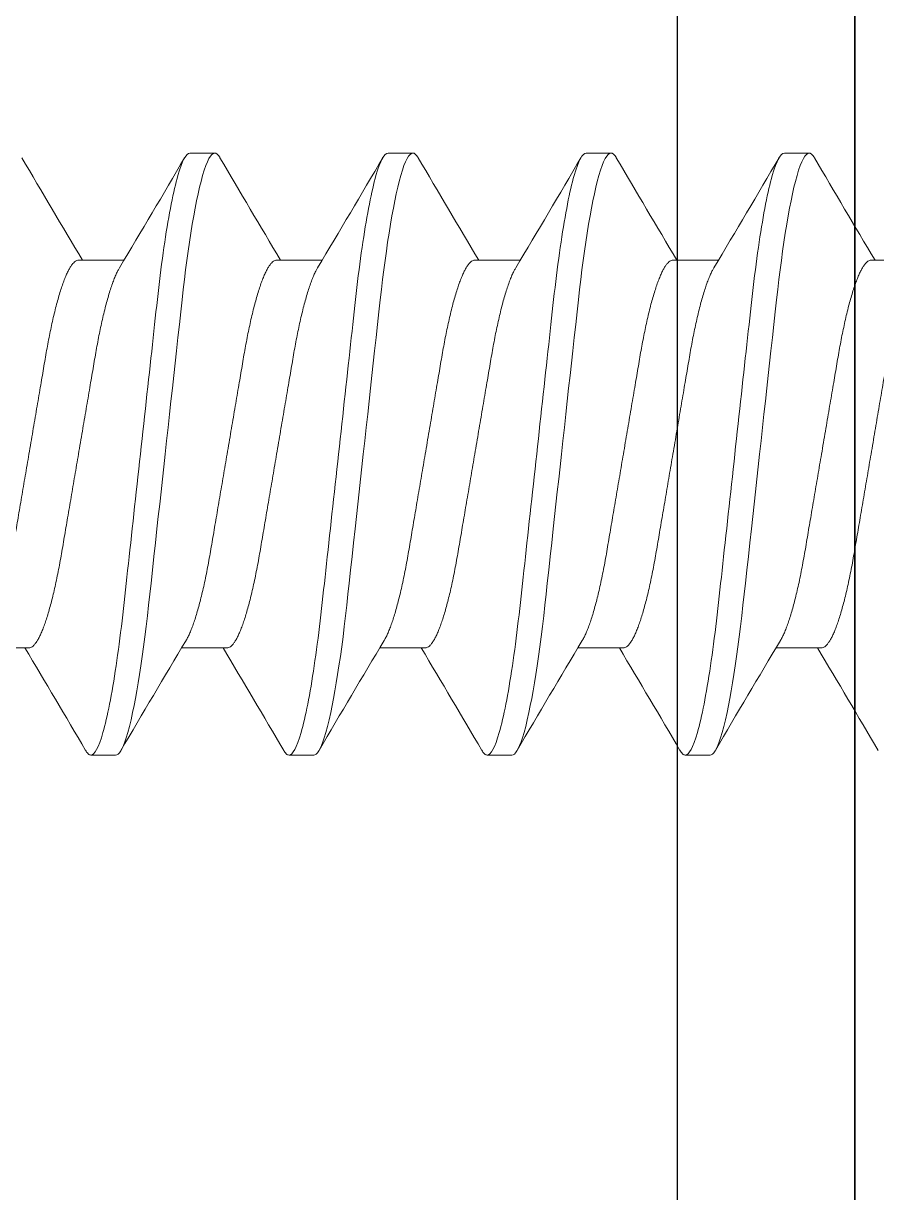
# Model space of a CAD drawing. Extents: x -26 to 91, y -47 to 75.
# Drawn here: x 14.8069 to 15.076, y 53.6784 to 54.0474 of the extents above; entities that cross this region are included whole.
import ezdxf

# ---------------------------------------------------------------- set-up
doc = ezdxf.new("R2010")
doc.units = 0
doc.header["$MEASUREMENT"] = 0
doc.layers.get('0').update_dxf_attribs({"linetype": 'CONTINUOUS'})
doc.layers.add('Ballons', color=7, linetype='CONTINUOUS')
doc.layers.add('FRAME', color=1, linetype='CONTINUOUS')

# ---------------------------------------------------------------- blocks, each defined once
blk = doc.blocks.new('3811 114 GLASS STOP')
for points in [[(2.82913, 0.73496), (-0.00087, 0.73496, 0.414214), (-0.01087, 0.72496), (-0.01087, 0.00996, 0.440011), (0, 0), (0.13826, 0.0121, -0.440011), (0.14913, 0.00213), (0.14913, -0.04004), (0.11499, -0.07418, 0.395486), (0.11411, -0.10153), (0.17011, -0.16524, 0.691708), (0.20513, -0.15204), (0.20513, 0.04033, 0.440011), (0.17143, 0.07121), (0.05, 0.06059, -0.440011), (0.03913, 0.07055), (0.03913, 0.65996, -0.414214), (0.04913, 0.66996), (1.77713, 0.66996, -0.414214), (1.80813, 0.63896), (1.80813, -0.31704, 0.414214), (1.81813, -0.32704), (2.78059, -0.32704, 0.414214)], [(2.78059, -0.27104), (1.89538, -0.27104, -0.414214), (1.86413, -0.23979), (1.86413, -0.20604, -0.414214), (1.89513, -0.17504), (1.95413, -0.17504, 0.414214), (1.96413, -0.16504), (1.96413, -0.09054, 0.414214), (1.93913, -0.06554, 0.399638), (1.91416, -0.08929, -0.400364), (1.88913, -0.11304, -0.414214), (1.86413, -0.08804), (1.86413, 0.08196, -0.414214), (1.88913, 0.10696, -0.400364), (1.91416, 0.08321, 0.399638), (1.93913, 0.05946, 0.414214), (1.96413, 0.08446), (1.96413, 0.15896, 0.414214), (1.95413, 0.16896), (1.89513, 0.16896, -0.414214), (1.86413, 0.19996)]]:
    blk.add_lwpolyline(points, format="xyb")
blk = doc.blocks.new('no 10 1 in')
at = {"color": 7, "linetype": 'Continuous', "lineweight": 15}
for p, q in [((55.49545, 25.67204), (55.48764, 25.67204)), ((55.55795, 25.67204), (55.55014, 25.67204)), ((55.62045, 25.67204), (55.61264, 25.67204)), ((55.68295, 25.67204), (55.67514, 25.67204)), ((55.46811, 25.63821), (55.45375, 25.63821)), ((55.53061, 25.63821), (55.51625, 25.63821)), ((55.59311, 25.63821), (55.57875, 25.63821)), ((55.65561, 25.63821), (55.64125, 25.63821)), ((55.71811, 25.63821), (55.70375, 25.63821)), ((55.48373, 25.51587), (55.49809, 25.51587)), ((55.54623, 25.51587), (55.56059, 25.51587)), ((55.60873, 25.51587), (55.62309, 25.51587)), ((55.67123, 25.51587), (55.68559, 25.51587)), ((55.73373, 25.51587), (55.74809, 25.51587)), ((55.51889, 25.48204), (55.5267, 25.48204)), ((55.58139, 25.48204), (55.5892, 25.48204)), ((55.64389, 25.48204), (55.6517, 25.48204)), ((55.70639, 25.48204), (55.7142, 25.48204))]:
    blk.add_line(p, q, dxfattribs=at)
at = {"color": 7, "linetype": 'Continuous', "lineweight": 15, "flags": 128}
for points in [[(55.48597, 25.67055), (55.48605, 25.6707), (55.48647, 25.67129), (55.48687, 25.67171), (55.48726, 25.67196), (55.48764, 25.67204), (55.48807, 25.67194), (55.48852, 25.67161), (55.48898, 25.67107), (55.48946, 25.67029), (55.48995, 25.66928), (55.49044, 25.66807), (55.49094, 25.66663), (55.49145, 25.66496), (55.49196, 25.66308), (55.49242, 25.66122), (55.49288, 25.65919), (55.49334, 25.657), (55.49379, 25.65466), (55.49425, 25.65217), (55.4947, 25.64954), (55.49515, 25.64679), (55.49559, 25.64391), (55.496, 25.64108), (55.4964, 25.63816), (55.4968, 25.63515), (55.49718, 25.63208), (55.49756, 25.62895), (55.49792, 25.62576), (55.49834, 25.62193), (55.49878, 25.61796), (55.49923, 25.61385), (55.49969, 25.60963), (55.50012, 25.60576), (55.50055, 25.60181), (55.50099, 25.59779), (55.50144, 25.59371), (55.50189, 25.58959), (55.50234, 25.58543), (55.5028, 25.58124), (55.50326, 25.57704), (55.5037, 25.57305), (55.50414, 25.56907), (55.50457, 25.56512), (55.505, 25.56119), (55.50543, 25.5573), (55.50585, 25.55347), (55.50634, 25.54903), (55.50681, 25.54468), (55.50728, 25.54045), (55.50773, 25.53634), (55.50812, 25.53278), (55.5085, 25.52934), (55.50887, 25.52597), (55.50927, 25.52266), (55.50967, 25.51941), (55.51008, 25.51624), (55.51051, 25.51316), (55.51094, 25.51018), (55.51136, 25.50744), (55.51178, 25.50481), (55.51221, 25.5023), (55.51264, 25.49991), (55.51308, 25.49766), (55.51352, 25.49553), (55.51403, 25.49322), (55.51455, 25.49111), (55.51506, 25.48922), (55.51556, 25.48754), (55.51601, 25.48623), (55.51645, 25.48511), (55.51688, 25.48416), (55.5173, 25.48339), (55.51772, 25.48279), (55.51812, 25.48237), (55.51851, 25.48213), (55.51889, 25.48204), (55.51889, 25.48204)], [(55.54847, 25.67055), (55.54855, 25.6707), (55.54897, 25.67129), (55.54937, 25.67171), (55.54976, 25.67196), (55.55014, 25.67204), (55.55057, 25.67194), (55.55102, 25.67161), (55.55148, 25.67107), (55.55196, 25.67029), (55.55245, 25.66928), (55.55294, 25.66807), (55.55344, 25.66663), (55.55395, 25.66496), (55.55446, 25.66308), (55.55492, 25.66122), (55.55538, 25.65919), (55.55584, 25.657), (55.55629, 25.65466), (55.55675, 25.65217), (55.5572, 25.64954), (55.55765, 25.64679), (55.55809, 25.64391), (55.5585, 25.64108), (55.5589, 25.63816), (55.5593, 25.63515), (55.55968, 25.63208), (55.56006, 25.62895), (55.56042, 25.62576), (55.56084, 25.62193), (55.56128, 25.61796), (55.56173, 25.61385), (55.56219, 25.60963), (55.56262, 25.60576), (55.56305, 25.60181), (55.56349, 25.59779), (55.56394, 25.59371), (55.56439, 25.58959), (55.56484, 25.58543), (55.5653, 25.58124), (55.56576, 25.57704), (55.5662, 25.57305), (55.56664, 25.56907), (55.56707, 25.56512), (55.5675, 25.56119), (55.56793, 25.5573), (55.56835, 25.55347), (55.56884, 25.54903), (55.56931, 25.54468), (55.56978, 25.54045), (55.57023, 25.53634), (55.57062, 25.53278), (55.571, 25.52934), (55.57137, 25.52597), (55.57177, 25.52266), (55.57217, 25.51941), (55.57258, 25.51624), (55.57301, 25.51316), (55.57344, 25.51018), (55.57386, 25.50744), (55.57428, 25.50481), (55.57471, 25.5023), (55.57514, 25.49991), (55.57558, 25.49766), (55.57602, 25.49553), (55.57653, 25.49322), (55.57705, 25.49111), (55.57756, 25.48922), (55.57806, 25.48754), (55.57851, 25.48623), (55.57895, 25.48511), (55.57938, 25.48416), (55.5798, 25.48339), (55.58022, 25.48279), (55.58062, 25.48237), (55.58101, 25.48213), (55.58139, 25.48204), (55.58139, 25.48204)], [(55.61097, 25.67055), (55.61105, 25.6707), (55.61147, 25.67129), (55.61187, 25.67171), (55.61226, 25.67196), (55.61264, 25.67204), (55.61307, 25.67194), (55.61352, 25.67161), (55.61398, 25.67107), (55.61446, 25.67029), (55.61495, 25.66928), (55.61544, 25.66807), (55.61594, 25.66663), (55.61645, 25.66496), (55.61696, 25.66308), (55.61742, 25.66122), (55.61788, 25.65919), (55.61834, 25.657), (55.61879, 25.65466), (55.61925, 25.65217), (55.6197, 25.64954), (55.62015, 25.64679), (55.62059, 25.64391), (55.621, 25.64108), (55.6214, 25.63816), (55.6218, 25.63515), (55.62218, 25.63208), (55.62256, 25.62895), (55.62292, 25.62576), (55.62334, 25.62193), (55.62378, 25.61796), (55.62423, 25.61385), (55.62469, 25.60963), (55.62512, 25.60576), (55.62555, 25.60181), (55.62599, 25.59779), (55.62644, 25.59371), (55.62689, 25.58959), (55.62734, 25.58543), (55.6278, 25.58124), (55.62826, 25.57704), (55.6287, 25.57305), (55.62914, 25.56907), (55.62957, 25.56512), (55.63, 25.56119), (55.63043, 25.5573), (55.63085, 25.55347), (55.63134, 25.54903), (55.63181, 25.54468), (55.63228, 25.54045), (55.63273, 25.53634), (55.63312, 25.53278), (55.6335, 25.52934), (55.63387, 25.52597), (55.63427, 25.52266), (55.63467, 25.51941), (55.63508, 25.51624), (55.63551, 25.51316), (55.63594, 25.51018), (55.63636, 25.50744), (55.63678, 25.50481), (55.63721, 25.5023), (55.63764, 25.49991), (55.63808, 25.49766), (55.63852, 25.49553), (55.63903, 25.49322), (55.63955, 25.49111), (55.64006, 25.48922), (55.64056, 25.48754), (55.64101, 25.48623), (55.64145, 25.48511), (55.64188, 25.48416), (55.6423, 25.48339), (55.64272, 25.48279), (55.64312, 25.48237), (55.64351, 25.48213), (55.64389, 25.48204), (55.64389, 25.48204)], [(55.67347, 25.67055), (55.67355, 25.6707), (55.67397, 25.67129), (55.67437, 25.67171), (55.67476, 25.67196), (55.67514, 25.67204), (55.67557, 25.67194), (55.67602, 25.67161), (55.67648, 25.67107), (55.67696, 25.67029), (55.67745, 25.66928), (55.67794, 25.66807), (55.67844, 25.66663), (55.67895, 25.66496), (55.67946, 25.66308), (55.67992, 25.66122), (55.68038, 25.65919), (55.68084, 25.657), (55.68129, 25.65466), (55.68175, 25.65217), (55.6822, 25.64954), (55.68265, 25.64679), (55.68309, 25.64391), (55.6835, 25.64108), (55.6839, 25.63816), (55.6843, 25.63515), (55.68468, 25.63208), (55.68506, 25.62895), (55.68542, 25.62576), (55.68584, 25.62193), (55.68628, 25.61796), (55.68673, 25.61385), (55.68719, 25.60963), (55.68762, 25.60576), (55.68805, 25.60181), (55.68849, 25.59779), (55.68894, 25.59371), (55.68939, 25.58959), (55.68984, 25.58543), (55.6903, 25.58124), (55.69076, 25.57704), (55.6912, 25.57305), (55.69164, 25.56907), (55.69207, 25.56512), (55.6925, 25.56119), (55.69293, 25.5573), (55.69335, 25.55347), (55.69384, 25.54903), (55.69431, 25.54468), (55.69478, 25.54045), (55.69523, 25.53634), (55.69562, 25.53278), (55.696, 25.52934), (55.69637, 25.52597), (55.69677, 25.52266), (55.69717, 25.51941), (55.69758, 25.51624), (55.69801, 25.51316), (55.69844, 25.51018), (55.69886, 25.50744), (55.69928, 25.50481), (55.69971, 25.5023), (55.70014, 25.49991), (55.70058, 25.49766), (55.70102, 25.49553), (55.70153, 25.49322), (55.70205, 25.49111), (55.70256, 25.48922), (55.70306, 25.48754), (55.70351, 25.48623), (55.70395, 25.48511), (55.70438, 25.48416), (55.7048, 25.48339), (55.70522, 25.48279), (55.70562, 25.48237), (55.70601, 25.48213), (55.70639, 25.48204), (55.70639, 25.48204)]]:
    blk.add_lwpolyline(points, dxfattribs=at)
at = {"color": 7, "linetype": 'Continuous', "lineweight": 15}
for centre, radius, start, end in [((51.88177, 27.78026), 4.17626, 329.14206, 329.65768), ((58.98232, 27.71023), 4.03818, 210.33778, 210.91007), ((51.94472, 27.78), 4.17573, 329.14203, 329.65771), ((59.04361, 27.70951), 4.03677, 210.33766, 210.91015), ((52.00878, 27.77907), 4.17391, 329.14192, 329.65783), ((59.10684, 27.70995), 4.03762, 210.33772, 210.91009), ((52.06952, 27.78012), 4.17597, 329.14199, 329.65765), ((59.1708, 27.71082), 4.03932, 210.33784, 210.90997), ((52.12977, 27.78144), 4.17858, 329.1422, 329.65754), ((59.06968, 23.37405), 4.1758, 149.14203, 149.65771), ((52.03059, 23.44301), 4.03984, 30.3379, 30.90996), ((59.13264, 23.37379), 4.17633, 149.14206, 149.65768), ((52.09232, 23.44255), 4.04074, 30.33794, 30.90987), ((59.19514, 23.37379), 4.17633, 149.14206, 149.65768), ((52.15586, 23.44317), 4.03952, 30.33785, 30.90996), ((59.2585, 23.37327), 4.17734, 149.14208, 149.65757), ((52.21836, 23.44317), 4.03952, 30.33785, 30.90996), ((59.321, 23.37327), 4.17734, 149.14208, 149.65757)]:
    blk.add_arc(centre, radius, start, end, dxfattribs=at)
for points, knots in [([(55.49545, 25.67204), (55.49658, 25.67204), (55.49789, 25.66973), (55.50065, 25.6601), (55.50208, 25.65279), (55.50406, 25.63947), (55.5047, 25.63465), (55.50588, 25.62461), (55.50643, 25.61939), (55.50829, 25.60246), (55.50968, 25.58977), (55.51247, 25.56432), (55.51386, 25.55163), (55.51572, 25.5347), (55.51627, 25.52948), (55.51746, 25.51943), (55.51809, 25.51462), (55.52007, 25.50129), (55.52151, 25.49399), (55.52426, 25.48436), (55.52557, 25.48204), (55.5267, 25.48204)], [0, 0, 0, 0, 0.125, 0.125, 0.25, 0.25, 0.3125, 0.3125, 0.375, 0.375, 0.5, 0.5, 0.625, 0.625, 0.6875, 0.6875, 0.75, 0.75, 0.875, 0.875, 1, 1, 1, 1]), ([(55.55795, 25.67204), (55.55908, 25.67204), (55.56039, 25.66973), (55.56315, 25.6601), (55.56458, 25.65279), (55.56656, 25.63947), (55.5672, 25.63465), (55.56838, 25.62461), (55.56893, 25.61939), (55.57079, 25.60246), (55.57218, 25.58977), (55.57497, 25.56432), (55.57636, 25.55163), (55.57822, 25.5347), (55.57877, 25.52948), (55.57996, 25.51943), (55.58059, 25.51462), (55.58257, 25.50129), (55.58401, 25.49399), (55.58676, 25.48436), (55.58807, 25.48204), (55.5892, 25.48204)], [0, 0, 0, 0, 0.125, 0.125, 0.25, 0.25, 0.3125, 0.3125, 0.375, 0.375, 0.5, 0.5, 0.625, 0.625, 0.6875, 0.6875, 0.75, 0.75, 0.875, 0.875, 1, 1, 1, 1]), ([(55.62045, 25.67204), (55.62158, 25.67204), (55.62289, 25.66973), (55.62565, 25.6601), (55.62708, 25.65279), (55.62906, 25.63947), (55.6297, 25.63465), (55.63088, 25.62461), (55.63143, 25.61939), (55.63329, 25.60246), (55.63468, 25.58977), (55.63747, 25.56432), (55.63886, 25.55163), (55.64072, 25.5347), (55.64127, 25.52948), (55.64246, 25.51943), (55.64309, 25.51462), (55.64507, 25.50129), (55.64651, 25.49399), (55.64926, 25.48436), (55.65057, 25.48204), (55.6517, 25.48204)], [0, 0, 0, 0, 0.125, 0.125, 0.25, 0.25, 0.3125, 0.3125, 0.375, 0.375, 0.5, 0.5, 0.625, 0.625, 0.6875, 0.6875, 0.75, 0.75, 0.875, 0.875, 1, 1, 1, 1]), ([(55.68295, 25.67204), (55.68408, 25.67204), (55.68539, 25.66973), (55.68815, 25.6601), (55.68958, 25.65279), (55.69156, 25.63947), (55.6922, 25.63465), (55.69338, 25.62461), (55.69393, 25.61939), (55.69579, 25.60246), (55.69718, 25.58977), (55.69997, 25.56432), (55.70136, 25.55163), (55.70322, 25.5347), (55.70377, 25.52948), (55.70496, 25.51943), (55.70559, 25.51462), (55.70757, 25.50129), (55.70901, 25.49399), (55.71176, 25.48436), (55.71307, 25.48204), (55.7142, 25.48204)], [0, 0, 0, 0, 0.125, 0.125, 0.25, 0.25, 0.3125, 0.3125, 0.375, 0.375, 0.5, 0.5, 0.625, 0.625, 0.6875, 0.6875, 0.75, 0.75, 0.875, 0.875, 1, 1, 1, 1]), ([(55.46811, 25.63821), (55.46827, 25.6382), (55.46859, 25.63816), (55.4691, 25.63789), (55.46962, 25.63746), (55.47016, 25.63683), (55.47071, 25.63602), (55.47127, 25.63502), (55.47184, 25.63384), (55.47243, 25.63245), (55.47304, 25.63085), (55.47365, 25.62904), (55.47426, 25.62705), (55.47487, 25.62489), (55.47547, 25.62258), (55.47605, 25.62017), (55.47661, 25.61767), (55.47714, 25.61512), (55.47766, 25.61247), (55.47816, 25.60976), (55.47864, 25.60697), (55.47913, 25.60409), (55.47963, 25.60111), (55.48017, 25.59797), (55.48073, 25.59469), (55.48131, 25.59127), (55.48191, 25.58778), (55.48251, 25.58423), (55.48312, 25.58065), (55.48372, 25.5771), (55.48432, 25.5736), (55.4849, 25.57018), (55.48548, 25.56679), (55.48605, 25.56345), (55.48661, 25.56017), (55.48715, 25.55696), (55.48768, 25.55385), (55.4882, 25.55079), (55.48871, 25.54779), (55.48921, 25.54485), (55.48973, 25.54199), (55.49027, 25.53922), (55.49083, 25.53653), (55.4914, 25.534), (55.49197, 25.53162), (55.49254, 25.5294), (55.49312, 25.52732), (55.4937, 25.5254), (55.49429, 25.52363), (55.49487, 25.52204), (55.49546, 25.52062), (55.49604, 25.51938), (55.49645, 25.51859), (55.49666, 25.51826), (55.49668, 25.51824)], [0, 0, 0, 0, 0.018425, 0.037098, 0.055995, 0.075092, 0.094361, 0.113774, 0.1333, 0.152908, 0.173502, 0.194114, 0.214705, 0.235238, 0.255675, 0.275982, 0.295213, 0.314265, 0.333111, 0.351727, 0.370105, 0.388591, 0.407319, 0.426267, 0.446322, 0.466559, 0.486941, 0.507436, 0.528005, 0.548612, 0.568283, 0.587921, 0.607494, 0.626969, 0.646317, 0.665508, 0.684513, 0.703307, 0.722741, 0.74198, 0.761439, 0.781155, 0.801099, 0.821241, 0.840622, 0.860124, 0.879715, 0.899364, 0.919038, 0.938704, 0.95833, 0.977882, 0.998253, 1, 1, 1, 1]), ([(55.53061, 25.63821), (55.53077, 25.6382), (55.53109, 25.63816), (55.5316, 25.63789), (55.53212, 25.63746), (55.53266, 25.63683), (55.53321, 25.63602), (55.53377, 25.63502), (55.53434, 25.63384), (55.53493, 25.63245), (55.53554, 25.63085), (55.53615, 25.62904), (55.53676, 25.62705), (55.53737, 25.62489), (55.53797, 25.62258), (55.53855, 25.62017), (55.53911, 25.61767), (55.53964, 25.61512), (55.54016, 25.61247), (55.54066, 25.60976), (55.54114, 25.60697), (55.54163, 25.60409), (55.54213, 25.60111), (55.54267, 25.59797), (55.54323, 25.59469), (55.54381, 25.59127), (55.54441, 25.58778), (55.54501, 25.58423), (55.54562, 25.58065), (55.54622, 25.5771), (55.54682, 25.5736), (55.5474, 25.57018), (55.54798, 25.56679), (55.54855, 25.56345), (55.54911, 25.56017), (55.54965, 25.55696), (55.55018, 25.55385), (55.5507, 25.55079), (55.55121, 25.54779), (55.55171, 25.54485), (55.55223, 25.54199), (55.55277, 25.53922), (55.55333, 25.53653), (55.5539, 25.534), (55.55447, 25.53162), (55.55504, 25.5294), (55.55562, 25.52732), (55.5562, 25.5254), (55.55679, 25.52363), (55.55737, 25.52204), (55.55796, 25.52062), (55.55854, 25.51938), (55.55895, 25.51859), (55.55916, 25.51826), (55.55918, 25.51824)], [0, 0, 0, 0, 0.018425, 0.037098, 0.055995, 0.075092, 0.094361, 0.113774, 0.1333, 0.152908, 0.173502, 0.194114, 0.214705, 0.235238, 0.255675, 0.275982, 0.295213, 0.314265, 0.333111, 0.351727, 0.370105, 0.388591, 0.407319, 0.426267, 0.446322, 0.466559, 0.486941, 0.507436, 0.528005, 0.548612, 0.568283, 0.587921, 0.607494, 0.62697, 0.646317, 0.665508, 0.684513, 0.703307, 0.722741, 0.74198, 0.761439, 0.781155, 0.801099, 0.821241, 0.840622, 0.860124, 0.879715, 0.899364, 0.919038, 0.938704, 0.95833, 0.977882, 0.998253, 1, 1, 1, 1]), ([(55.59311, 25.63821), (55.59327, 25.6382), (55.59359, 25.63816), (55.5941, 25.63789), (55.59462, 25.63746), (55.59516, 25.63683), (55.59571, 25.63602), (55.59627, 25.63502), (55.59684, 25.63384), (55.59743, 25.63245), (55.59804, 25.63085), (55.59865, 25.62904), (55.59926, 25.62705), (55.59987, 25.62489), (55.60047, 25.62258), (55.60105, 25.62017), (55.60161, 25.61767), (55.60214, 25.61512), (55.60266, 25.61247), (55.60316, 25.60976), (55.60364, 25.60697), (55.60413, 25.60409), (55.60463, 25.60111), (55.60517, 25.59797), (55.60573, 25.59469), (55.60631, 25.59127), (55.60691, 25.58778), (55.60751, 25.58423), (55.60812, 25.58065), (55.60872, 25.5771), (55.60932, 25.5736), (55.6099, 25.57018), (55.61048, 25.56679), (55.61105, 25.56345), (55.61161, 25.56017), (55.61215, 25.55696), (55.61268, 25.55385), (55.6132, 25.55079), (55.61371, 25.54779), (55.61421, 25.54485), (55.61473, 25.54199), (55.61527, 25.53922), (55.61583, 25.53653), (55.6164, 25.534), (55.61697, 25.53162), (55.61754, 25.5294), (55.61812, 25.52732), (55.6187, 25.5254), (55.61929, 25.52363), (55.61987, 25.52204), (55.62046, 25.52062), (55.62104, 25.51938), (55.62145, 25.51859), (55.62166, 25.51826), (55.62168, 25.51824)], [0, 0, 0, 0, 0.018425, 0.037098, 0.055995, 0.075092, 0.094361, 0.113774, 0.1333, 0.152908, 0.173502, 0.194114, 0.214705, 0.235238, 0.255675, 0.275982, 0.295213, 0.314265, 0.333111, 0.351727, 0.370105, 0.388591, 0.407319, 0.426267, 0.446322, 0.466559, 0.486941, 0.507436, 0.528005, 0.548612, 0.568283, 0.587921, 0.607494, 0.626969, 0.646317, 0.665508, 0.684513, 0.703307, 0.722741, 0.74198, 0.761439, 0.781155, 0.801099, 0.821241, 0.840622, 0.860124, 0.879715, 0.899364, 0.919038, 0.938704, 0.95833, 0.977882, 0.998253, 1, 1, 1, 1]), ([(55.65561, 25.63821), (55.65577, 25.6382), (55.65609, 25.63816), (55.6566, 25.63789), (55.65712, 25.63746), (55.65766, 25.63683), (55.65821, 25.63602), (55.65877, 25.63502), (55.65934, 25.63384), (55.65993, 25.63245), (55.66054, 25.63085), (55.66115, 25.62904), (55.66176, 25.62705), (55.66237, 25.62489), (55.66297, 25.62258), (55.66355, 25.62017), (55.66411, 25.61767), (55.66464, 25.61512), (55.66516, 25.61247), (55.66566, 25.60976), (55.66614, 25.60697), (55.66663, 25.60409), (55.66713, 25.60111), (55.66767, 25.59797), (55.66823, 25.59469), (55.66881, 25.59127), (55.66941, 25.58778), (55.67001, 25.58423), (55.67062, 25.58065), (55.67122, 25.5771), (55.67182, 25.5736), (55.6724, 25.57018), (55.67298, 25.56679), (55.67355, 25.56345), (55.67411, 25.56017), (55.67465, 25.55696), (55.67518, 25.55385), (55.6757, 25.55079), (55.67621, 25.54779), (55.67671, 25.54485), (55.67723, 25.54199), (55.67777, 25.53922), (55.67833, 25.53653), (55.6789, 25.534), (55.67947, 25.53162), (55.68004, 25.5294), (55.68062, 25.52732), (55.6812, 25.5254), (55.68179, 25.52363), (55.68237, 25.52204), (55.68296, 25.52062), (55.68354, 25.51938), (55.68395, 25.51859), (55.68416, 25.51826), (55.68418, 25.51824)], [0, 0, 0, 0, 0.018425, 0.037098, 0.055995, 0.075092, 0.094361, 0.113774, 0.1333, 0.152908, 0.173502, 0.194114, 0.214705, 0.235238, 0.255675, 0.275982, 0.295213, 0.314265, 0.333111, 0.351727, 0.370105, 0.388591, 0.407319, 0.426267, 0.446322, 0.466559, 0.486941, 0.507436, 0.528005, 0.548612, 0.568283, 0.587921, 0.607494, 0.626969, 0.646317, 0.665508, 0.684513, 0.703307, 0.722741, 0.74198, 0.761439, 0.781155, 0.801099, 0.821241, 0.840622, 0.860124, 0.879715, 0.899364, 0.919038, 0.938704, 0.95833, 0.977882, 0.998253, 1, 1, 1, 1]), ([(55.71811, 25.63821), (55.71827, 25.6382), (55.71859, 25.63816), (55.7191, 25.63789), (55.71962, 25.63746), (55.72016, 25.63683), (55.72071, 25.63602), (55.72127, 25.63502), (55.72184, 25.63384), (55.72243, 25.63245), (55.72304, 25.63085), (55.72365, 25.62904), (55.72426, 25.62705), (55.72487, 25.62489), (55.72547, 25.62258), (55.72605, 25.62017), (55.72661, 25.61767), (55.72714, 25.61512), (55.72766, 25.61247), (55.72816, 25.60976), (55.72864, 25.60697), (55.72913, 25.60409), (55.72963, 25.60111), (55.73017, 25.59797), (55.73073, 25.59469), (55.73131, 25.59127), (55.73191, 25.58778), (55.73251, 25.58423), (55.73312, 25.58065), (55.73372, 25.5771), (55.73432, 25.5736), (55.7349, 25.57018), (55.73548, 25.56679), (55.73605, 25.56345), (55.73661, 25.56017), (55.73715, 25.55696), (55.73768, 25.55385), (55.7382, 25.55079), (55.73871, 25.54779), (55.73921, 25.54485), (55.73973, 25.54199), (55.74027, 25.53922), (55.74083, 25.53653), (55.7414, 25.534), (55.74197, 25.53162), (55.74254, 25.5294), (55.74312, 25.52732), (55.7437, 25.5254), (55.74429, 25.52363), (55.74487, 25.52204), (55.74546, 25.52062), (55.74604, 25.51938), (55.74645, 25.51859), (55.74666, 25.51826), (55.74668, 25.51824)], [0, 0, 0, 0, 0.018425, 0.037098, 0.055995, 0.075092, 0.094361, 0.113774, 0.1333, 0.152908, 0.173502, 0.194114, 0.214705, 0.235238, 0.255675, 0.275982, 0.295213, 0.314265, 0.333111, 0.351727, 0.370105, 0.388591, 0.407319, 0.426267, 0.446323, 0.466559, 0.486941, 0.507436, 0.528005, 0.548612, 0.568283, 0.587921, 0.607494, 0.626969, 0.646317, 0.665508, 0.684513, 0.703307, 0.722741, 0.74198, 0.761439, 0.781155, 0.801099, 0.821241, 0.840622, 0.860124, 0.879715, 0.899364, 0.919038, 0.938704, 0.95833, 0.977882, 0.998253, 1, 1, 1, 1]), ([(55.45517, 25.63584), (55.45533, 25.63557), (55.45567, 25.63497), (55.45622, 25.63383), (55.45681, 25.63245), (55.45741, 25.63085), (55.45803, 25.62904), (55.45864, 25.62705), (55.45925, 25.62489), (55.45984, 25.62258), (55.46042, 25.62017), (55.46098, 25.61767), (55.46152, 25.61512), (55.46203, 25.61247), (55.46253, 25.60976), (55.46301, 25.60697), (55.4635, 25.60409), (55.46401, 25.60111), (55.46454, 25.59797), (55.4651, 25.59469), (55.46569, 25.59127), (55.46628, 25.58778), (55.46688, 25.58423), (55.46749, 25.58065), (55.4681, 25.5771), (55.46869, 25.5736), (55.46928, 25.57018), (55.46985, 25.56679), (55.47042, 25.56345), (55.47098, 25.56017), (55.47153, 25.55696), (55.47206, 25.55385), (55.47258, 25.55079), (55.47309, 25.54779), (55.47359, 25.54485), (55.47411, 25.54199), (55.47465, 25.53922), (55.47521, 25.53653), (55.47577, 25.534), (55.47634, 25.53162), (55.47692, 25.5294), (55.47749, 25.52732), (55.47808, 25.5254), (55.47866, 25.52364), (55.47925, 25.52204), (55.47983, 25.52062), (55.48042, 25.51937), (55.481, 25.51829), (55.48158, 25.51739), (55.48215, 25.51671), (55.4827, 25.51622), (55.48323, 25.51593), (55.48356, 25.51589), (55.48373, 25.51587)], [0, 0, 0, 0, 0.016551, 0.036076, 0.055684, 0.076279, 0.09689, 0.117481, 0.138014, 0.158452, 0.178759, 0.19799, 0.217041, 0.235888, 0.254503, 0.272882, 0.291368, 0.310096, 0.329043, 0.349099, 0.369335, 0.389718, 0.410212, 0.430781, 0.451388, 0.471059, 0.490697, 0.51027, 0.529746, 0.549094, 0.568285, 0.58729, 0.606083, 0.625518, 0.644756, 0.664216, 0.683932, 0.703876, 0.724018, 0.743399, 0.7629, 0.782492, 0.802141, 0.821815, 0.841481, 0.861106, 0.880659, 0.90103, 0.921251, 0.941289, 0.961112, 0.980691, 1, 1, 1, 1]), ([(55.51767, 25.63584), (55.51783, 25.63557), (55.51817, 25.63497), (55.51872, 25.63383), (55.51931, 25.63245), (55.51991, 25.63085), (55.52053, 25.62904), (55.52114, 25.62705), (55.52175, 25.62489), (55.52234, 25.62258), (55.52292, 25.62017), (55.52348, 25.61767), (55.52402, 25.61512), (55.52453, 25.61247), (55.52503, 25.60976), (55.52551, 25.60697), (55.526, 25.60409), (55.52651, 25.60111), (55.52704, 25.59797), (55.5276, 25.59469), (55.52819, 25.59127), (55.52878, 25.58778), (55.52938, 25.58423), (55.52999, 25.58065), (55.5306, 25.5771), (55.53119, 25.5736), (55.53178, 25.57018), (55.53235, 25.56679), (55.53292, 25.56345), (55.53348, 25.56017), (55.53403, 25.55696), (55.53456, 25.55385), (55.53508, 25.55079), (55.53559, 25.54779), (55.53609, 25.54485), (55.53661, 25.54199), (55.53715, 25.53922), (55.53771, 25.53653), (55.53827, 25.534), (55.53884, 25.53162), (55.53942, 25.5294), (55.53999, 25.52732), (55.54058, 25.5254), (55.54116, 25.52364), (55.54175, 25.52204), (55.54233, 25.52062), (55.54292, 25.51937), (55.5435, 25.51829), (55.54408, 25.51739), (55.54465, 25.51671), (55.5452, 25.51622), (55.54573, 25.51593), (55.54606, 25.51589), (55.54623, 25.51587)], [0, 0, 0, 0, 0.01655, 0.036076, 0.055684, 0.076279, 0.09689, 0.117481, 0.138014, 0.158452, 0.178759, 0.19799, 0.217041, 0.235888, 0.254503, 0.272882, 0.291368, 0.310096, 0.329043, 0.349099, 0.369335, 0.389718, 0.410212, 0.430781, 0.451388, 0.471059, 0.490697, 0.51027, 0.529746, 0.549094, 0.568285, 0.58729, 0.606083, 0.625518, 0.644756, 0.664216, 0.683932, 0.703876, 0.724018, 0.743399, 0.7629, 0.782492, 0.802141, 0.821815, 0.841481, 0.861106, 0.880659, 0.90103, 0.921251, 0.941289, 0.961112, 0.980691, 1, 1, 1, 1]), ([(55.58017, 25.63584), (55.58033, 25.63557), (55.58067, 25.63497), (55.58122, 25.63383), (55.58181, 25.63245), (55.58241, 25.63085), (55.58303, 25.62904), (55.58364, 25.62705), (55.58425, 25.62489), (55.58484, 25.62258), (55.58542, 25.62017), (55.58598, 25.61767), (55.58652, 25.61512), (55.58703, 25.61247), (55.58753, 25.60976), (55.58801, 25.60697), (55.5885, 25.60409), (55.58901, 25.60111), (55.58954, 25.59797), (55.5901, 25.59469), (55.59069, 25.59127), (55.59128, 25.58778), (55.59188, 25.58423), (55.59249, 25.58065), (55.5931, 25.5771), (55.59369, 25.5736), (55.59428, 25.57018), (55.59485, 25.56679), (55.59542, 25.56345), (55.59598, 25.56017), (55.59653, 25.55696), (55.59706, 25.55385), (55.59758, 25.55079), (55.59809, 25.54779), (55.59859, 25.54485), (55.59911, 25.54199), (55.59965, 25.53922), (55.60021, 25.53653), (55.60077, 25.534), (55.60134, 25.53162), (55.60192, 25.5294), (55.60249, 25.52732), (55.60308, 25.5254), (55.60366, 25.52364), (55.60425, 25.52204), (55.60483, 25.52062), (55.60542, 25.51937), (55.606, 25.51829), (55.60658, 25.51739), (55.60715, 25.51671), (55.6077, 25.51622), (55.60823, 25.51593), (55.60856, 25.51589), (55.60873, 25.51587)], [0, 0, 0, 0, 0.01655, 0.036076, 0.055684, 0.076279, 0.09689, 0.117481, 0.138014, 0.158452, 0.178759, 0.19799, 0.217041, 0.235888, 0.254503, 0.272882, 0.291368, 0.310096, 0.329043, 0.349099, 0.369335, 0.389718, 0.410212, 0.430781, 0.451388, 0.471059, 0.490697, 0.51027, 0.529746, 0.549094, 0.568285, 0.58729, 0.606083, 0.625518, 0.644756, 0.664216, 0.683932, 0.703876, 0.724018, 0.743399, 0.7629, 0.782492, 0.802141, 0.821815, 0.841481, 0.861106, 0.880659, 0.90103, 0.921251, 0.941289, 0.961112, 0.980691, 1, 1, 1, 1]), ([(55.64267, 25.63584), (55.64283, 25.63557), (55.64317, 25.63497), (55.64372, 25.63383), (55.64431, 25.63245), (55.64491, 25.63085), (55.64553, 25.62904), (55.64614, 25.62705), (55.64675, 25.62489), (55.64734, 25.62258), (55.64792, 25.62017), (55.64848, 25.61767), (55.64902, 25.61512), (55.64953, 25.61247), (55.65003, 25.60976), (55.65051, 25.60697), (55.651, 25.60409), (55.65151, 25.60111), (55.65204, 25.59797), (55.6526, 25.59469), (55.65319, 25.59127), (55.65378, 25.58778), (55.65438, 25.58423), (55.65499, 25.58065), (55.6556, 25.5771), (55.65619, 25.5736), (55.65678, 25.57018), (55.65735, 25.56679), (55.65792, 25.56345), (55.65848, 25.56017), (55.65903, 25.55696), (55.65956, 25.55385), (55.66008, 25.55079), (55.66059, 25.54779), (55.66109, 25.54485), (55.66161, 25.54199), (55.66215, 25.53922), (55.66271, 25.53653), (55.66327, 25.534), (55.66384, 25.53162), (55.66442, 25.5294), (55.66499, 25.52732), (55.66558, 25.5254), (55.66616, 25.52364), (55.66675, 25.52204), (55.66733, 25.52062), (55.66792, 25.51937), (55.6685, 25.51829), (55.66908, 25.51739), (55.66965, 25.51671), (55.6702, 25.51622), (55.67073, 25.51593), (55.67106, 25.51589), (55.67123, 25.51587)], [0, 0, 0, 0, 0.016551, 0.036076, 0.055684, 0.076279, 0.09689, 0.117481, 0.138014, 0.158452, 0.178759, 0.19799, 0.217041, 0.235888, 0.254503, 0.272882, 0.291368, 0.310096, 0.329043, 0.349099, 0.369335, 0.389718, 0.410212, 0.430781, 0.451388, 0.471059, 0.490697, 0.51027, 0.529746, 0.549094, 0.568285, 0.58729, 0.606083, 0.625518, 0.644756, 0.664216, 0.683932, 0.703876, 0.724018, 0.743399, 0.7629, 0.782492, 0.802141, 0.821815, 0.841481, 0.861106, 0.880659, 0.90103, 0.921251, 0.941289, 0.961112, 0.980691, 1, 1, 1, 1]), ([(55.70517, 25.63584), (55.70533, 25.63557), (55.70567, 25.63497), (55.70622, 25.63383), (55.70681, 25.63245), (55.70741, 25.63085), (55.70803, 25.62904), (55.70864, 25.62705), (55.70925, 25.62489), (55.70984, 25.62258), (55.71042, 25.62017), (55.71098, 25.61767), (55.71152, 25.61512), (55.71203, 25.61247), (55.71253, 25.60976), (55.71301, 25.60697), (55.7135, 25.60409), (55.71401, 25.60111), (55.71454, 25.59797), (55.7151, 25.59469), (55.71569, 25.59127), (55.71628, 25.58778), (55.71688, 25.58423), (55.71749, 25.58065), (55.7181, 25.5771), (55.71869, 25.5736), (55.71928, 25.57018), (55.71985, 25.56679), (55.72042, 25.56345), (55.72098, 25.56017), (55.72153, 25.55696), (55.72206, 25.55385), (55.72258, 25.55079), (55.72309, 25.54779), (55.72359, 25.54485), (55.72411, 25.54199), (55.72465, 25.53922), (55.72521, 25.53653), (55.72577, 25.534), (55.72634, 25.53162), (55.72692, 25.5294), (55.72749, 25.52732), (55.72808, 25.5254), (55.72866, 25.52364), (55.72925, 25.52204), (55.72983, 25.52062), (55.73042, 25.51937), (55.731, 25.51829), (55.73158, 25.51739), (55.73215, 25.51671), (55.7327, 25.51622), (55.73323, 25.51593), (55.73356, 25.51589), (55.73373, 25.51587)], [0, 0, 0, 0, 0.016551, 0.036076, 0.055684, 0.076279, 0.09689, 0.117481, 0.138014, 0.158452, 0.178759, 0.19799, 0.217041, 0.235888, 0.254503, 0.272882, 0.291368, 0.310096, 0.329043, 0.349099, 0.369335, 0.389718, 0.410212, 0.430781, 0.451388, 0.471059, 0.490697, 0.51027, 0.529746, 0.549094, 0.568285, 0.58729, 0.606083, 0.625518, 0.644756, 0.664216, 0.683932, 0.703876, 0.724018, 0.743399, 0.7629, 0.782492, 0.802141, 0.821815, 0.841481, 0.861106, 0.880659, 0.90103, 0.921251, 0.941289, 0.961112, 0.980691, 1, 1, 1, 1]), ([(55.5267, 25.48204), (55.52685, 25.48206), (55.52713, 25.4821), (55.52758, 25.48245), (55.528, 25.48291), (55.52826, 25.48336), (55.52837, 25.48355)], [0, 0, 0, 0, 0.267657, 0.538485, 0.812222, 1, 1, 1, 1]), ([(55.5892, 25.48204), (55.58935, 25.48206), (55.58963, 25.4821), (55.59008, 25.48245), (55.5905, 25.48291), (55.59076, 25.48336), (55.59087, 25.48355)], [0, 0, 0, 0, 0.267657, 0.538485, 0.812222, 1, 1, 1, 1]), ([(55.6517, 25.48204), (55.65185, 25.48206), (55.65213, 25.4821), (55.65258, 25.48245), (55.653, 25.48291), (55.65326, 25.48336), (55.65337, 25.48355)], [0, 0, 0, 0, 0.267656, 0.538485, 0.812222, 1, 1, 1, 1]), ([(55.7142, 25.48204), (55.71435, 25.48206), (55.71463, 25.4821), (55.71508, 25.48245), (55.7155, 25.48291), (55.71576, 25.48336), (55.71587, 25.48355)], [0, 0, 0, 0, 0.267656, 0.538485, 0.812222, 1, 1, 1, 1])]:
    blk.add_open_spline(points, degree=3, knots=knots, dxfattribs=at)
blk = doc.blocks.new('3809 BLOCK FRAME')
blk.add_lwpolyline([(-1.674, 0.454), (-4.425, 0.454)])

msp = doc.modelspace()

# ---------------------------------------------------------------- block references
at = {"layer": 'Ballons', "xscale": -1}
msp.add_blockref('no 10 1 in', (70.5424, 28.3344), dxfattribs=at)
at = {"layer": 'FRAME', "xscale": -1, "rotation": 90}
for name, p in [('3811 114 GLASS STOP', (14.74216, 56.14945)), ('3809 BLOCK FRAME', (15.52316, 51.65945))]:
    msp.add_blockref(name, p, dxfattribs=at)

doc.saveas('drawing.dxf')
